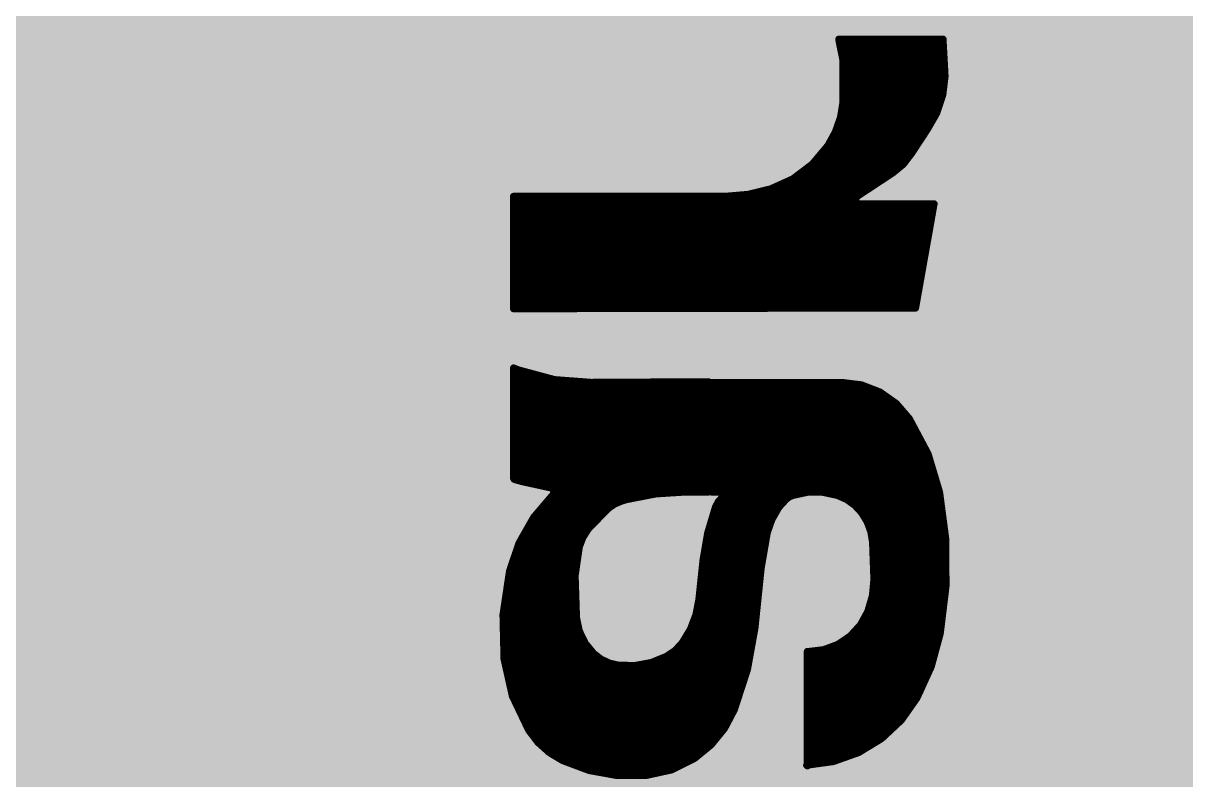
# Model space of a CAD drawing. Extents: x -7.6 to 53.5, y -11.4 to 75.3.
# Drawn here: x 26.7 to 31.002, y 20.777 to 23.576 of the extents above; entities that cross this region are included whole.
import ezdxf

# ---------------------------------------------------------------- set-up
doc = ezdxf.new("R2010")
doc.units = 0
for name, color, linetype in [('1', 12, 'CONTINUOUS'), ('16', 132, 'CONTINUOUS'), ('21', 41, 'CONTINUOUS'), ('22', 40, 'CONTINUOUS'), ('51', 53, 'CONTINUOUS')]:
    doc.layers.add(name, color=color, linetype=linetype)

msp = doc.modelspace()

# ---------------------------------------------------------------- linework, layer by layer
at = {"layer": '1', "const_width": 0.254}
for points in [[(12.446, 21.463), (33.528, 21.463)], [(7.493, 20.701), (33.274, 20.701)]]:
    msp.add_lwpolyline(points, dxfattribs=at)
at = {"layer": '16', "const_width": 11.43}
msp.add_lwpolyline([(26.67, 12.7), (26.67, 32.004)], dxfattribs=at)
at = {"layer": '21', "const_width": 0.2032}
for points in [[(27.92, 18.78), (27.92, 22.88)], [(27.92, 22.88), (35.82, 22.88)]]:
    msp.add_lwpolyline(points, dxfattribs=at)
at = {"layer": '21'}
for points, const_width in [([(27.9708, 22.88, 1), (27.8692, 22.88)], 0.1016), ([(27.92, 22.9308, 1), (27.92, 22.8292)], 0.1016), ([(37.87, 18.78, 0.8148), (28.17, 18.78)], 0.2032)]:
    msp.add_lwpolyline(points, format="xyb", dxfattribs=dict(at, const_width=const_width))
at = {"layer": '22', "const_width": 0.0127}
for points in [[(29.718, 23.5243, 1), (29.718, 23.5115)], [(29.7244, 23.5179, 1), (29.7116, 23.5179)], [(29.7116, 23.5153, 1), (29.7244, 23.5153)], [(29.7243, 23.5163, 1), (29.7117, 23.5143)], [(29.7267, 23.5014, 1), (29.7143, 23.4988)], [(29.7142, 23.4991, 1), (29.7268, 23.5011)], [(29.7216, 23.5014, 1), (29.7216, 23.4886)], [(30.1104, 23.5183, 1), (30.0978, 23.5175)], [(30.1041, 23.5115, 1), (30.1041, 23.5243)], [(30.1054, 23.4886, 1), (30.1054, 23.5014)], [(29.7269, 23.476, 1), (29.7269, 23.4632)], [(29.7321, 23.4506, 1), (29.7321, 23.4379)], [(29.7396, 23.4391, 1), (29.7268, 23.4391)], [(30.1068, 23.4632, 1), (30.1068, 23.476)], [(30.1082, 23.4379, 1), (30.1082, 23.4506)], [(29.7332, 23.4252, 1), (29.7332, 23.4124)], [(29.7332, 23.3998, 1), (29.7332, 23.387)], [(29.727, 23.4378, 1), (29.7394, 23.4404)], [(30.1096, 23.4124, 1), (30.1096, 23.4252)], [(30.111, 23.387, 1), (30.111, 23.3998)], [(29.7332, 23.3744, 1), (29.7332, 23.3617)], [(30.118, 23.3799, 1), (30.1054, 23.3815)], [(30.1054, 23.3803, 1), (30.118, 23.3811)], [(30.1102, 23.3617, 1), (30.1102, 23.3744)], [(29.7332, 23.349, 1), (29.7332, 23.3362)], [(29.7332, 23.3236, 1), (29.7332, 23.3108)], [(30.1093, 23.3086, 1), (30.0973, 23.3127)], [(30.1041, 23.3108, 1), (30.1041, 23.3236)], [(30.1071, 23.3362, 1), (30.1071, 23.349)], [(29.7302, 23.2728, 1), (29.7302, 23.26)], [(29.7268, 23.2842, 1), (29.7396, 23.2842)], [(29.7332, 23.2982, 1), (29.7332, 23.2855)], [(29.7395, 23.2831, 1), (29.7269, 23.2853)], [(30.0885, 23.26, 1), (30.0885, 23.2728)], [(30.097, 23.3114, 1), (30.1096, 23.3099)], [(30.097, 23.2855, 1), (30.097, 23.2982)], [(29.7174, 23.229, 1), (29.7299, 23.2269)], [(29.7297, 23.2259, 1), (29.7177, 23.2301)], [(29.7259, 23.2474, 1), (29.7259, 23.2346)], [(30.075, 23.2457, 1), (30.087, 23.2417)], [(30.0865, 23.2405, 1), (30.0755, 23.2469)], [(30.0794, 23.2346, 1), (30.0794, 23.2474)], [(29.7105, 23.1966, 1), (29.7105, 23.1838)], [(29.7194, 23.222, 1), (29.7194, 23.2093)], [(30.0402, 23.1858, 1), (30.0512, 23.1794)], [(30.051, 23.1791, 1), (30.0404, 23.1861)], [(30.0501, 23.1838, 1), (30.0501, 23.1966)], [(30.0648, 23.2093, 1), (30.0648, 23.222)], [(29.6858, 23.1458, 1), (29.6858, 23.1331)], [(29.6998, 23.1712, 1), (29.6998, 23.1584)], [(29.6989, 23.1762, 1), (29.7109, 23.172)], [(29.7105, 23.1711, 1), (29.6994, 23.1772)], [(30.0173, 23.1331, 1), (30.0173, 23.1458)], [(30.034, 23.1584, 1), (30.034, 23.1712)], [(29.6688, 23.1204, 1), (29.6688, 23.1076)], [(29.6718, 23.1273, 1), (29.683, 23.1211)], [(29.6823, 23.1201, 1), (29.6725, 23.1283)], [(29.9922, 23.0898, 1), (29.9822, 23.0976)], [(30.0006, 23.1076, 1), (30.0006, 23.1204)], [(29.6148, 23.0596, 1), (29.6245, 23.0514)], [(29.6235, 23.0504, 1), (29.6158, 23.0606)], [(29.6261, 23.0696, 1), (29.6261, 23.0569)], [(29.6475, 23.095, 1), (29.6475, 23.0822)], [(29.952, 23.0581, 1), (29.962, 23.0504)], [(29.961, 23.0494, 1), (29.953, 23.0591)], [(29.9639, 23.0569, 1), (29.9639, 23.0696)], [(29.9819, 23.0972, 1), (29.9925, 23.0902)], [(29.9833, 23.0822, 1), (29.9833, 23.095)], [(29.5629, 23.0188, 1), (29.5629, 23.006)], [(29.5963, 23.0442, 1), (29.5963, 23.0314)], [(29.9032, 23.006, 1), (29.9032, 23.0188)], [(29.9147, 23.0275, 1), (29.9227, 23.0177)], [(29.9222, 23.0173, 1), (29.9152, 23.0279)], [(29.9371, 23.0314, 1), (29.9371, 23.0442)], [(29.4639, 22.9699, 1), (29.4691, 22.9583)], [(29.468, 22.9579, 1), (29.465, 22.9703)], [(29.5169, 22.9934, 1), (29.5169, 22.9807)], [(29.5443, 23.0063, 1), (29.552, 22.9962)], [(29.5508, 22.9955, 1), (29.5456, 23.007)], [(29.8646, 22.9807, 1), (29.8646, 22.9934)], [(28.514, 22.9426, 1), (28.514, 22.9298)], [(28.5204, 22.9362, 1), (28.5077, 22.9362)], [(29.2964, 22.9426, 1), (29.2964, 22.9298)], [(29.2959, 22.9425, 1), (29.2969, 22.9299)], [(29.2964, 22.9298, 1), (29.2964, 22.9426)], [(29.381, 22.9498, 1), (29.384, 22.9375)], [(29.3831, 22.9373, 1), (29.382, 22.95)], [(29.4562, 22.968, 1), (29.4562, 22.9552)], [(29.7805, 22.939, 1), (29.7875, 22.9284)], [(29.79, 22.9317, 1), (29.778, 22.9357)], [(29.7878, 22.9298, 1), (29.7878, 22.9426)], [(29.811, 22.9593, 1), (29.818, 22.9487)], [(29.818, 22.9487, 1), (29.811, 22.9593)], [(29.826, 22.9552, 1), (29.826, 22.968)], [(28.514, 22.8918, 1), (28.514, 22.879)], [(28.514, 22.9172, 1), (28.514, 22.9045)], [(29.7847, 22.9212, 1), (29.7733, 22.9156)], [(29.773, 22.9204, 1), (29.785, 22.9164)], [(29.784, 22.9147, 1), (29.784, 22.9019)], [(29.7783, 22.9055, 1), (29.7897, 22.9111)], [(29.7828, 22.9045, 1), (29.7828, 22.9172)], [(30.0774, 22.9072, 1), (30.0648, 22.9094)], [(30.067, 22.879, 1), (30.067, 22.8918)], [(30.0711, 22.9019, 1), (30.0711, 22.9147)], [(28.514, 22.8664, 1), (28.514, 22.8536)], [(28.514, 22.841, 1), (28.514, 22.8283)], [(30.058, 22.8283, 1), (30.058, 22.841)], [(30.0625, 22.8536, 1), (30.0625, 22.8664)], [(28.514, 22.8156, 1), (28.514, 22.8028)], [(30.0535, 22.8028, 1), (30.0535, 22.8156)], [(28.514, 22.7902, 1), (28.514, 22.7774)], [(28.514, 22.7648, 1), (28.514, 22.7521)], [(30.0445, 22.7521, 1), (30.0445, 22.7648)], [(30.049, 22.7774, 1), (30.049, 22.7902)], [(28.514, 22.7394, 1), (28.514, 22.7266)], [(28.514, 22.714, 1), (28.514, 22.7012)], [(30.0354, 22.7012, 1), (30.0354, 22.714)], [(30.04, 22.7266, 1), (30.04, 22.7394)], [(28.514, 22.6886, 1), (28.514, 22.6759)], [(30.0309, 22.6759, 1), (30.0309, 22.6886)], [(28.514, 22.6632, 1), (28.514, 22.6504)], [(28.514, 22.6378, 1), (28.514, 22.6251)], [(30.0219, 22.6251, 1), (30.0219, 22.6378)], [(30.0264, 22.6504, 1), (30.0264, 22.6632)], [(28.514, 22.587, 1), (28.514, 22.5742)], [(28.514, 22.6124, 1), (28.514, 22.5997)], [(30.0129, 22.5742, 1), (30.0129, 22.587)], [(30.0174, 22.5997, 1), (30.0174, 22.6124)], [(28.514, 22.5616, 1), (28.514, 22.5489)], [(30.0084, 22.5489, 1), (30.0084, 22.5616)], [(28.514, 22.5362, 1), (28.514, 22.5235)], [(28.514, 22.5259, 1), (28.514, 22.5133)], [(28.5077, 22.5196, 1), (28.5204, 22.5196)], [(29.9962, 22.5233, 1), (30.0088, 22.5211)], [(30.0025, 22.5159, 1), (30.0025, 22.5285)], [(30.0038, 22.5235, 1), (30.0038, 22.5362)], [(28.514, 22.2822, 1), (28.514, 22.2694)], [(28.5204, 22.3012, 1), (28.5077, 22.3012)], [(28.5162, 22.3072, 1), (28.5118, 22.2952)], [(28.5361, 22.2997, 1), (28.5327, 22.2875)], [(28.5322, 22.2876, 1), (28.5366, 22.2996)], [(28.6005, 22.2694, 1), (28.6005, 22.2822)], [(28.514, 22.2568, 1), (28.514, 22.2441)], [(28.6661, 22.2646, 1), (28.6651, 22.2519)], [(28.664, 22.2521, 1), (28.6673, 22.2644)], [(28.7684, 22.2441, 1), (28.7684, 22.2568)], [(28.8011, 22.2542, 1), (28.8011, 22.2416)], [(28.8006, 22.2416, 1), (28.8016, 22.2542)], [(29.2418, 22.2504, 1), (29.2291, 22.2504)], [(29.2354, 22.2441, 1), (29.2354, 22.2567)], [(29.2456, 22.2543, 1), (29.2456, 22.2416)], [(29.252, 22.2479, 1), (29.2393, 22.2479)], [(29.729, 22.2542, 1), (29.7274, 22.2416)], [(29.7282, 22.2416, 1), (29.7282, 22.2543)], [(29.804, 22.2447, 1), (29.7994, 22.2329)], [(29.8009, 22.2325, 1), (29.8025, 22.2451)], [(28.514, 22.206, 1), (28.514, 22.1932)], [(28.514, 22.2314, 1), (28.514, 22.2187)], [(29.2354, 22.2187, 1), (29.2354, 22.2314)], [(29.2354, 22.1932, 1), (29.2354, 22.206)], [(29.2456, 22.206, 1), (29.2456, 22.1932)], [(29.2456, 22.2314, 1), (29.2456, 22.2187)], [(29.8374, 22.2187, 1), (29.8374, 22.2314)], [(29.8745, 22.2173, 1), (29.8671, 22.2069)], [(29.8685, 22.2062, 1), (29.8731, 22.218)], [(29.8885, 22.1932, 1), (29.8885, 22.206)], [(28.514, 22.1806, 1), (28.514, 22.1679)], [(28.514, 22.1552, 1), (28.514, 22.1425)], [(29.2354, 22.1679, 1), (29.2354, 22.1806)], [(29.2354, 22.1425, 1), (29.2354, 22.1552)], [(29.2456, 22.1806, 1), (29.2456, 22.1679)], [(29.2456, 22.1552, 1), (29.2456, 22.1425)], [(29.9245, 22.1679, 1), (29.9245, 22.1806)], [(29.9361, 22.1735, 1), (29.9265, 22.1652)], [(29.9276, 22.1642, 1), (29.935, 22.1746)], [(29.949, 22.1425, 1), (29.949, 22.1552)], [(28.514, 22.1298, 1), (28.514, 22.117)], [(29.2354, 22.117, 1), (29.2354, 22.1298)], [(29.2456, 22.1298, 1), (29.2456, 22.117)], [(29.9708, 22.117, 1), (29.9708, 22.1298)], [(29.9852, 22.1162, 1), (29.974, 22.1102)], [(29.9748, 22.1091, 1), (29.9844, 22.1173)], [(28.514, 22.1044, 1), (28.514, 22.0917)], [(28.514, 22.079, 1), (28.514, 22.0663)], [(29.2354, 22.0917, 1), (29.2354, 22.1044)], [(29.2354, 22.0663, 1), (29.2354, 22.079)], [(29.2456, 22.1044, 1), (29.2456, 22.0917)], [(29.2456, 22.079, 1), (29.2456, 22.0663)], [(29.9877, 22.0917, 1), (29.9877, 22.1044)], [(30.0012, 22.0663, 1), (30.0012, 22.079)], [(28.514, 22.0536, 1), (28.514, 22.0408)], [(28.514, 22.0282, 1), (28.514, 22.0155)], [(29.2354, 22.0408, 1), (29.2354, 22.0536)], [(29.2354, 22.0155, 1), (29.2354, 22.0282)], [(29.2456, 22.0536, 1), (29.2456, 22.0408)], [(29.2456, 22.0282, 1), (29.2456, 22.0155)], [(30.0147, 22.0408, 1), (30.0147, 22.0536)], [(30.0282, 22.0155, 1), (30.0282, 22.0282)], [(28.514, 22.0028, 1), (28.514, 21.9901)], [(29.2354, 21.9901, 1), (29.2354, 22.0028)], [(29.2456, 22.0028, 1), (29.2456, 21.9901)], [(30.0417, 21.9901, 1), (30.0417, 22.0028)], [(30.055, 21.9847, 1), (30.0428, 21.981)], [(30.0433, 21.9799, 1), (30.0545, 21.9859)], [(28.514, 21.9774, 1), (28.514, 21.9646)], [(28.514, 21.952, 1), (28.514, 21.9393)], [(29.2354, 21.9646, 1), (29.2354, 21.9774)], [(29.2354, 21.9393, 1), (29.2354, 21.952)], [(29.2456, 21.9774, 1), (29.2456, 21.9646)], [(29.2456, 21.952, 1), (29.2456, 21.9393)], [(30.0525, 21.9646, 1), (30.0525, 21.9774)], [(30.0601, 21.9393, 1), (30.0601, 21.952)], [(28.5073, 21.8937, 1), (28.52, 21.8926)], [(28.5138, 21.9012, 1), (28.5138, 21.8884)], [(28.5193, 21.896, 1), (28.508, 21.8903)], [(28.514, 21.9266, 1), (28.514, 21.9139)], [(28.5203, 21.8968, 1), (28.5077, 21.8978)], [(28.5077, 21.8973, 1), (28.5204, 21.8973)], [(28.5189, 21.8948, 1), (28.5122, 21.884)], [(29.2354, 21.9139, 1), (29.2354, 21.9266)], [(29.2354, 21.8884, 1), (29.2354, 21.9012)], [(29.2456, 21.9012, 1), (29.2456, 21.8884)], [(29.2456, 21.9266, 1), (29.2456, 21.9139)], [(30.0677, 21.9139, 1), (30.0677, 21.9266)], [(30.0754, 21.8884, 1), (30.0754, 21.9012)], [(28.5099, 21.8865, 1), (28.5212, 21.8923)], [(28.5208, 21.8933, 1), (28.5174, 21.8811)], [(28.5158, 21.8818, 1), (28.5224, 21.8926)], [(28.5485, 21.8858, 1), (28.5457, 21.8734)], [(28.5454, 21.8735, 1), (28.5488, 21.8857)], [(28.5935, 21.8758, 1), (28.5935, 21.8631)], [(28.6537, 21.8625, 1), (28.6487, 21.8509)], [(28.6498, 21.8505, 1), (28.6526, 21.8629)], [(28.6619, 21.8584, 1), (28.6524, 21.8499)], [(28.6546, 21.8483, 1), (28.6597, 21.86)], [(28.6675, 21.8511, 1), (28.6554, 21.8475)], [(28.6567, 21.8451, 1), (28.6662, 21.8535)], [(29.2354, 21.8631, 1), (29.2354, 21.8758)], [(29.2456, 21.8758, 1), (29.2456, 21.8631)], [(30.083, 21.8631, 1), (30.083, 21.8758)], [(28.648, 21.825, 1), (28.648, 21.8122)], [(28.6535, 21.8348, 1), (28.6641, 21.8278)], [(28.6636, 21.8272, 1), (28.654, 21.8354)], [(28.6561, 21.8376, 1), (28.6686, 21.8358)], [(28.663, 21.8504, 1), (28.663, 21.8377)], [(28.6696, 21.8422, 1), (28.657, 21.844)], [(28.6677, 21.8332, 1), (28.6571, 21.8402)], [(28.6572, 21.8413, 1), (28.6694, 21.8449)], [(28.9136, 21.8145, 1), (28.9172, 21.8023)], [(28.9179, 21.8026, 1), (28.9129, 21.8142)], [(28.9319, 21.8197, 1), (28.9343, 21.8073)], [(28.9349, 21.8074, 1), (28.9313, 21.8196)], [(28.9595, 21.8122, 1), (28.9595, 21.825)], [(29.0411, 21.8408, 1), (29.0419, 21.8281)], [(29.0427, 21.8282, 1), (29.0402, 21.8407)], [(29.1516, 21.8479, 1), (29.1516, 21.8351)], [(29.152, 21.8352, 1), (29.1512, 21.8478)], [(29.2291, 21.8415, 1), (29.2418, 21.8415)], [(29.2354, 21.8377, 1), (29.2354, 21.8504)], [(29.2354, 21.8351, 1), (29.2354, 21.8479)], [(29.2456, 21.8479, 1), (29.2456, 21.8351)], [(29.2456, 21.8504, 1), (29.2456, 21.8377)], [(29.2393, 21.8415, 1), (29.252, 21.8415)], [(29.2668, 21.8105, 1), (29.2762, 21.802)], [(29.2771, 21.8034, 1), (29.2659, 21.8092)], [(29.2826, 21.825, 1), (29.2826, 21.8122)], [(29.2836, 21.8289, 1), (29.2906, 21.8183)], [(29.2918, 21.8193, 1), (29.2823, 21.8278)], [(29.3129, 21.8415, 1), (29.3001, 21.8415)], [(29.3001, 21.8364, 1), (29.3129, 21.8364)], [(29.31, 21.8311, 1), (29.303, 21.8417)], [(29.3065, 21.8351, 1), (29.3065, 21.8479)], [(29.5214, 21.8213, 1), (29.5286, 21.8109)], [(29.5297, 21.8118, 1), (29.5203, 21.8204)], [(29.5286, 21.8122, 1), (29.5286, 21.825)], [(29.5332, 21.8294, 1), (29.5383, 21.8177)], [(29.5394, 21.8183, 1), (29.5322, 21.8288)], [(29.5465, 21.835, 1), (29.5491, 21.8226)], [(29.5503, 21.823, 1), (29.5453, 21.8346)], [(29.6024, 21.8468, 1), (29.6024, 21.8341)], [(29.6037, 21.8343, 1), (29.6011, 21.8467)], [(29.6596, 21.8467, 1), (29.657, 21.8343)], [(29.6583, 21.8341, 1), (29.6583, 21.8468)], [(29.7155, 21.8346, 1), (29.7103, 21.823)], [(29.7116, 21.8226, 1), (29.7142, 21.835)], [(29.7359, 21.825, 1), (29.7359, 21.8122)], [(29.7503, 21.819, 1), (29.743, 21.8087)], [(29.7441, 21.808, 1), (29.7492, 21.8196)], [(30.0977, 21.8423, 1), (30.0851, 21.8407)], [(30.0853, 21.8397, 1), (30.0975, 21.8433)], [(30.0906, 21.8377, 1), (30.0906, 21.8504)], [(30.0944, 21.8122, 1), (30.0944, 21.825)], [(28.6048, 21.7742, 1), (28.6048, 21.7614)], [(28.6264, 21.7996, 1), (28.6264, 21.7869)], [(28.8523, 21.7614, 1), (28.8523, 21.7742)], [(28.861, 21.7857, 1), (28.8682, 21.7753)], [(28.8692, 21.7761, 1), (28.86, 21.7849)], [(28.8861, 21.8028, 1), (28.8911, 21.7911)], [(28.8832, 21.7869, 1), (28.8832, 21.7996)], [(28.8922, 21.7917, 1), (28.885, 21.8022)], [(29.2555, 21.7742, 1), (29.2555, 21.7614)], [(29.2552, 21.7885, 1), (29.2664, 21.7827)], [(29.2669, 21.7838, 1), (29.2547, 21.7874)], [(29.2647, 21.7996, 1), (29.2647, 21.7869)], [(29.4867, 21.7614, 1), (29.4867, 21.7742)], [(29.4923, 21.7899, 1), (29.5017, 21.7813)], [(29.5025, 21.7824, 1), (29.4915, 21.7888)], [(29.504, 21.7869, 1), (29.504, 21.7996)], [(29.7755, 21.7996, 1), (29.7755, 21.7869)], [(29.7814, 21.7967, 1), (29.772, 21.7881)], [(29.773, 21.7872, 1), (29.7804, 21.7975)], [(29.7995, 21.7742, 1), (29.7995, 21.7614)], [(29.8072, 21.7686, 1), (29.7964, 21.762)], [(29.7971, 21.761, 1), (29.8065, 21.7696)], [(30.0978, 21.7869, 1), (30.0978, 21.7996)], [(30.1011, 21.7614, 1), (30.1011, 21.7742)], [(28.5704, 21.7234, 1), (28.5704, 21.7107)], [(28.5848, 21.7488, 1), (28.5848, 21.736)], [(28.5831, 21.7521, 1), (28.5928, 21.7439)], [(28.5935, 21.7449, 1), (28.5824, 21.7511)], [(28.8032, 21.7107, 1), (28.8032, 21.7234)], [(28.8278, 21.736, 1), (28.8278, 21.7488)], [(29.2403, 21.7234, 1), (29.2403, 21.7107)], [(29.2479, 21.7488, 1), (29.2479, 21.736)], [(29.4627, 21.7107, 1), (29.4627, 21.7234)], [(29.4655, 21.7438, 1), (29.4766, 21.7374)], [(29.477, 21.7385, 1), (29.4651, 21.7427)], [(29.4721, 21.736, 1), (29.4721, 21.7488)], [(29.8158, 21.7488, 1), (29.8158, 21.736)], [(29.8283, 21.7339, 1), (29.8164, 21.7295)], [(29.8169, 21.7284, 1), (29.8278, 21.735)], [(29.8278, 21.7234, 1), (29.8278, 21.7107)], [(30.1045, 21.736, 1), (30.1045, 21.7488)], [(30.1079, 21.7107, 1), (30.1079, 21.7234)], [(28.556, 21.698, 1), (28.556, 21.6852)], [(28.777, 21.6707, 1), (28.7651, 21.6752)], [(28.7829, 21.6852, 1), (28.7829, 21.698)], [(28.7863, 21.7087, 1), (28.7955, 21.6999)], [(28.7963, 21.7009, 1), (28.7855, 21.7077)], [(29.226, 21.691, 1), (29.2381, 21.6874)], [(29.2383, 21.6881, 1), (29.2258, 21.6902)], [(29.2328, 21.698, 1), (29.2328, 21.6852)], [(29.4478, 21.6937, 1), (29.4598, 21.6895)], [(29.4601, 21.6905, 1), (29.4475, 21.6927)], [(29.4538, 21.6852, 1), (29.4538, 21.698)], [(29.8424, 21.6959, 1), (29.8298, 21.6938)], [(29.8366, 21.698, 1), (29.8366, 21.6852)], [(29.8301, 21.6926, 1), (29.842, 21.6971)], [(30.1112, 21.6852, 1), (30.1112, 21.698)], [(28.5299, 21.6472, 1), (28.5299, 21.6345)], [(28.5285, 21.6561, 1), (28.5395, 21.6498)], [(28.54, 21.6509, 1), (28.528, 21.655)], [(28.5415, 21.6726, 1), (28.5415, 21.6598)], [(28.7642, 21.6374, 1), (28.7516, 21.6392)], [(28.752, 21.6406, 1), (28.7638, 21.636)], [(28.7589, 21.6345, 1), (28.7589, 21.6472)], [(28.7657, 21.6764, 1), (28.7764, 21.6696)], [(28.7685, 21.6598, 1), (28.7685, 21.6726)], [(29.2238, 21.6472, 1), (29.2238, 21.6345)], [(29.2281, 21.6726, 1), (29.2281, 21.6598)], [(29.445, 21.6345, 1), (29.445, 21.6472)], [(29.4494, 21.6598, 1), (29.4494, 21.6726)], [(29.8408, 21.6726, 1), (29.8408, 21.6598)], [(29.8488, 21.6562, 1), (29.8362, 21.6558)], [(29.8362, 21.655, 1), (29.8488, 21.657)], [(29.8431, 21.6472, 1), (29.8431, 21.6345)], [(30.1207, 21.6677, 1), (30.108, 21.6676)], [(30.1081, 21.6668, 1), (30.1207, 21.6685)], [(30.1144, 21.6598, 1), (30.1144, 21.6726)], [(30.1145, 21.6345, 1), (30.1145, 21.6472)], [(28.5126, 21.5964, 1), (28.5126, 21.5836)], [(28.5212, 21.6218, 1), (28.5212, 21.609)], [(28.751, 21.5836, 1), (28.751, 21.5964)], [(28.7546, 21.609, 1), (28.7546, 21.6218)], [(29.2151, 21.5964, 1), (29.2151, 21.5836)], [(29.2214, 21.5893, 1), (29.2088, 21.5907)], [(29.2194, 21.6218, 1), (29.2194, 21.609)], [(29.4363, 21.5836, 1), (29.4363, 21.5964)], [(29.4407, 21.609, 1), (29.4407, 21.6218)], [(29.844, 21.6218, 1), (29.844, 21.609)], [(29.8449, 21.5964, 1), (29.8449, 21.5836)], [(30.1146, 21.609, 1), (30.1146, 21.6218)], [(30.1148, 21.5836, 1), (30.1148, 21.5964)], [(28.5051, 21.5485, 1), (28.4925, 21.5503)], [(28.4928, 21.5514, 1), (28.5048, 21.5474)], [(28.504, 21.571, 1), (28.504, 21.5583)], [(28.7473, 21.5583, 1), (28.7473, 21.571)], [(29.2124, 21.571, 1), (29.2124, 21.5583)], [(29.2088, 21.5911, 1), (29.2214, 21.5889)], [(29.4247, 21.5606, 1), (29.4373, 21.5584)], [(29.4373, 21.5588, 1), (29.4247, 21.5602)], [(29.4319, 21.5583, 1), (29.4319, 21.571)], [(29.8458, 21.571, 1), (29.8458, 21.5583)], [(30.1149, 21.5583, 1), (30.1149, 21.571)], [(28.4935, 21.5202, 1), (28.4935, 21.5074)], [(28.4973, 21.5456, 1), (28.4973, 21.5328)], [(28.7489, 21.5318, 1), (28.7363, 21.5314)], [(28.7363, 21.5325, 1), (28.7489, 21.5307)], [(28.7432, 21.5074, 1), (28.7432, 21.5202)], [(28.7437, 21.5328, 1), (28.7437, 21.5456)], [(29.207, 21.5202, 1), (29.207, 21.5074)], [(29.2097, 21.5456, 1), (29.2097, 21.5328)], [(29.4263, 21.5074, 1), (29.4263, 21.5202)], [(29.4289, 21.5328, 1), (29.4289, 21.5456)], [(29.8468, 21.5456, 1), (29.8468, 21.5328)], [(29.847, 21.5202, 1), (29.847, 21.5074)], [(29.8538, 21.5183, 1), (29.8412, 21.5195)], [(29.8412, 21.5187, 1), (29.8538, 21.5191)], [(30.115, 21.5328, 1), (30.115, 21.5456)], [(30.1151, 21.5074, 1), (30.1151, 21.5202)], [(28.4859, 21.4694, 1), (28.4859, 21.4566)], [(28.4897, 21.4948, 1), (28.4897, 21.4821)], [(28.744, 21.4821, 1), (28.744, 21.4948)], [(28.7449, 21.4566, 1), (28.7449, 21.4694)], [(29.2017, 21.4694, 1), (29.2017, 21.4566)], [(29.2044, 21.4948, 1), (29.2044, 21.4821)], [(29.421, 21.4566, 1), (29.421, 21.4694)], [(29.4236, 21.4821, 1), (29.4236, 21.4948)], [(29.848, 21.4563, 1), (29.8359, 21.4599)], [(29.8424, 21.4694, 1), (29.8424, 21.4566)], [(29.8447, 21.4948, 1), (29.8447, 21.4821)], [(30.1215, 21.4915, 1), (30.1089, 21.493)], [(30.1089, 21.4922, 1), (30.1216, 21.4923)], [(30.1116, 21.4566, 1), (30.1116, 21.4694)], [(30.1148, 21.4821, 1), (30.1148, 21.4948)], [(28.4821, 21.444, 1), (28.4821, 21.4312)], [(28.7457, 21.4312, 1), (28.7457, 21.444)], [(29.1983, 21.444, 1), (29.1983, 21.4312)], [(29.1935, 21.4459, 1), (29.2061, 21.4445)], [(29.206, 21.444, 1), (29.1936, 21.4464)], [(29.4184, 21.4312, 1), (29.4184, 21.444)], [(29.8359, 21.444, 1), (29.8359, 21.4312)], [(29.8356, 21.4587, 1), (29.8483, 21.4575)], [(30.1085, 21.4312, 1), (30.1085, 21.444)], [(28.481, 21.3878, 1), (28.4683, 21.3875)], [(28.4747, 21.3932, 1), (28.4747, 21.3804)], [(28.4684, 21.3886, 1), (28.481, 21.3867)], [(28.4783, 21.4186, 1), (28.4783, 21.4059)], [(28.7539, 21.3779, 1), (28.7415, 21.3753)], [(28.7465, 21.4059, 1), (28.7465, 21.4186)], [(28.7474, 21.3804, 1), (28.7474, 21.3932)], [(29.1883, 21.3932, 1), (29.1883, 21.3804)], [(29.1827, 21.3898, 1), (29.1952, 21.3874)], [(29.1949, 21.3863, 1), (29.183, 21.3908)], [(29.1935, 21.4186, 1), (29.1935, 21.4059)], [(29.4131, 21.3804, 1), (29.4131, 21.3932)], [(29.4157, 21.4059, 1), (29.4157, 21.4186)], [(29.8177, 21.3932, 1), (29.8177, 21.3804)], [(29.8186, 21.4013, 1), (29.8308, 21.3977)], [(29.8303, 21.3964, 1), (29.8191, 21.4026)], [(29.8284, 21.4186, 1), (29.8284, 21.4059)], [(30.1023, 21.3804, 1), (30.1023, 21.3932)], [(30.1054, 21.4059, 1), (30.1054, 21.4186)], [(28.4753, 21.3678, 1), (28.4753, 21.355)], [(28.4759, 21.3424, 1), (28.4759, 21.3297)], [(28.7414, 21.3764, 1), (28.754, 21.3768)], [(28.7509, 21.355, 1), (28.7509, 21.3678)], [(28.7563, 21.3297, 1), (28.7563, 21.3424)], [(29.1625, 21.337, 1), (29.1744, 21.3324)], [(29.169, 21.3424, 1), (29.169, 21.3297)], [(29.1739, 21.3314, 1), (29.163, 21.338)], [(29.1786, 21.3678, 1), (29.1786, 21.355)], [(29.4018, 21.3392, 1), (29.4144, 21.3378)], [(29.4143, 21.3374, 1), (29.4019, 21.3396)], [(29.4077, 21.3297, 1), (29.4077, 21.3424)], [(29.4105, 21.355, 1), (29.4105, 21.3678)], [(29.7845, 21.3424, 1), (29.7845, 21.3297)], [(29.7923, 21.3537, 1), (29.8034, 21.3475)], [(29.8025, 21.3463, 1), (29.7931, 21.3549)], [(29.8038, 21.3678, 1), (29.8038, 21.355)], [(30.0961, 21.3297, 1), (30.0961, 21.3424)], [(30.0992, 21.355, 1), (30.0992, 21.3678)], [(28.4765, 21.317, 1), (28.4765, 21.3042)], [(28.4771, 21.2916, 1), (28.4771, 21.2788)], [(28.7637, 21.3307, 1), (28.7523, 21.3251)], [(28.7518, 21.3266, 1), (28.7642, 21.3292)], [(28.7663, 21.3042, 1), (28.7663, 21.317)], [(28.7785, 21.2788, 1), (28.7785, 21.2916)], [(29.1389, 21.2916, 1), (29.1389, 21.2788)], [(29.1436, 21.2809, 1), (29.1342, 21.2895)], [(29.1541, 21.317, 1), (29.1541, 21.3042)], [(29.3985, 21.2788, 1), (29.3985, 21.2916)], [(29.4031, 21.3042, 1), (29.4031, 21.317)], [(29.7243, 21.2916, 1), (29.7243, 21.2788)], [(29.7555, 21.3137, 1), (29.7649, 21.3051)], [(29.7613, 21.317, 1), (29.7613, 21.3042)], [(29.7637, 21.3041, 1), (29.7566, 21.3147)], [(30.0849, 21.2788, 1), (30.0849, 21.2916)], [(30.0876, 21.319, 1), (30.1002, 21.3174)], [(30.1, 21.3165, 1), (30.0878, 21.3199)], [(30.0918, 21.3042, 1), (30.0918, 21.317)], [(28.4777, 21.2662, 1), (28.4777, 21.2535)], [(28.7845, 21.2871, 1), (28.7747, 21.279)], [(28.7739, 21.2803, 1), (28.7853, 21.2858)], [(28.7987, 21.2535, 1), (28.7987, 21.2662)], [(28.8151, 21.2496, 1), (28.8073, 21.2396)], [(28.8063, 21.2406, 1), (28.8161, 21.2486)], [(29.1079, 21.2607, 1), (29.1173, 21.2522)], [(29.1162, 21.2512, 1), (29.109, 21.2617)], [(29.1157, 21.2662, 1), (29.1157, 21.2535)], [(29.1334, 21.2885, 1), (29.1444, 21.2819)], [(29.3939, 21.2535, 1), (29.3939, 21.2662)], [(29.6012, 21.2586, 1), (29.6012, 21.2459)], [(29.6076, 21.2522, 1), (29.5949, 21.2522)], [(29.6055, 21.2585, 1), (29.6069, 21.2459)], [(29.6062, 21.2459, 1), (29.6062, 21.2586)], [(29.6594, 21.2647, 1), (29.6638, 21.2528)], [(29.6644, 21.2662, 1), (29.6644, 21.2535)], [(29.6624, 21.2525, 1), (29.6609, 21.2651)], [(29.7104, 21.2835, 1), (29.7175, 21.2729)], [(29.7161, 21.2723, 1), (29.7117, 21.2842)], [(30.078, 21.2535, 1), (30.078, 21.2662)], [(28.4783, 21.2408, 1), (28.4783, 21.228)], [(28.4847, 21.2256, 1), (28.4723, 21.2228)], [(28.4722, 21.2241, 1), (28.4848, 21.2243)], [(28.4819, 21.2154, 1), (28.4819, 21.2026)], [(28.8245, 21.228, 1), (28.8245, 21.2408)], [(28.8411, 21.2295, 1), (28.8356, 21.218)], [(28.8345, 21.2187, 1), (28.8422, 21.2288)], [(28.8708, 21.2153, 1), (28.8679, 21.2029)], [(28.8666, 21.2034, 1), (28.872, 21.2148)], [(28.8698, 21.2026, 1), (28.8698, 21.2154)], [(28.9028, 21.2077, 1), (28.9026, 21.1951)], [(28.9013, 21.1952, 1), (28.9041, 21.2076)], [(28.9626, 21.2065, 1), (28.965, 21.194)], [(28.9637, 21.1939, 1), (28.9639, 21.2066)], [(29.0108, 21.2154, 1), (29.0108, 21.2026)], [(29.0215, 21.2173, 1), (29.0263, 21.2055)], [(29.025, 21.2052, 1), (29.0227, 21.2177)], [(29.0805, 21.2408, 1), (29.0805, 21.228)], [(29.0769, 21.2396, 1), (29.0841, 21.2292)], [(29.0829, 21.2285, 1), (29.0781, 21.2403)], [(29.3847, 21.2026, 1), (29.3847, 21.2154)], [(29.3893, 21.228, 1), (29.3893, 21.2408)], [(29.6012, 21.2408, 1), (29.6012, 21.228)], [(29.6012, 21.2154, 1), (29.6012, 21.2026)], [(30.0642, 21.2026, 1), (30.0642, 21.2154)], [(30.0711, 21.228, 1), (30.0711, 21.2408)], [(28.4876, 21.19, 1), (28.4876, 21.1773)], [(28.4933, 21.1646, 1), (28.4933, 21.1518)], [(29.3716, 21.1518, 1), (29.3716, 21.1646)], [(29.3741, 21.1859, 1), (29.3866, 21.1837)], [(29.3863, 21.1828, 1), (29.3743, 21.1868)], [(29.3799, 21.1773, 1), (29.3799, 21.19)], [(29.6012, 21.1646, 1), (29.6012, 21.1518)], [(29.6012, 21.19, 1), (29.6012, 21.1773)], [(30.0435, 21.1518, 1), (30.0435, 21.1646)], [(30.0544, 21.197, 1), (30.0666, 21.1937)], [(30.0663, 21.1927, 1), (30.0547, 21.198)], [(30.0551, 21.1773, 1), (30.0551, 21.19)], [(28.499, 21.1392, 1), (28.499, 21.1264)], [(29.3634, 21.1264, 1), (29.3634, 21.1392)], [(29.6012, 21.1392, 1), (29.6012, 21.1264)], [(30.0319, 21.1264, 1), (30.0319, 21.1392)], [(28.5048, 21.1138, 1), (28.5048, 21.1011)], [(28.5151, 21.0897, 1), (28.5036, 21.0843)], [(28.5031, 21.0856, 1), (28.5155, 21.0884)], [(28.5117, 21.0884, 1), (28.5117, 21.0756)], [(29.3468, 21.0756, 1), (29.3468, 21.0884)], [(29.3551, 21.1011, 1), (29.3551, 21.1138)], [(29.6012, 21.0884, 1), (29.6012, 21.0756)], [(29.6012, 21.1138, 1), (29.6012, 21.1011)], [(30.0018, 21.0821, 1), (30.0134, 21.0769)], [(30.0128, 21.0758, 1), (30.0024, 21.0832)], [(30.0087, 21.0756, 1), (30.0087, 21.0884)], [(30.0203, 21.1011, 1), (30.0203, 21.1138)], [(28.5238, 21.063, 1), (28.5238, 21.0502)], [(28.536, 21.0376, 1), (28.536, 21.0249)], [(29.3259, 21.0383, 1), (29.3379, 21.0343)], [(29.3375, 21.0333, 1), (29.3263, 21.0393)], [(29.3292, 21.0249, 1), (29.3292, 21.0376)], [(29.3385, 21.0502, 1), (29.3385, 21.063)], [(29.6012, 21.063, 1), (29.6012, 21.0502)], [(29.6012, 21.0376, 1), (29.6012, 21.0249)], [(29.9737, 21.0249, 1), (29.9737, 21.0376)], [(29.9915, 21.0502, 1), (29.9915, 21.063)], [(28.5481, 21.0122, 1), (28.5481, 20.9994)], [(29.3159, 20.9994, 1), (29.3159, 21.0122)], [(29.6012, 21.0122, 1), (29.6012, 20.9994)], [(29.9449, 21.0014, 1), (29.9553, 20.9941)], [(29.9545, 20.9931, 1), (29.9458, 21.0024)], [(29.9558, 20.9994, 1), (29.9558, 21.0122)], [(28.5602, 20.9868, 1), (28.5602, 20.974)], [(28.575, 20.9639, 1), (28.5648, 20.9563)], [(28.5642, 20.9574, 1), (28.5756, 20.9628)], [(28.5738, 20.9614, 1), (28.5738, 20.9487)], [(29.2858, 20.9487, 1), (29.2858, 20.9614)], [(29.2897, 20.9696, 1), (29.3009, 20.9637)], [(29.3002, 20.9626, 1), (29.2904, 20.9707)], [(29.3025, 20.974, 1), (29.3025, 20.9868)], [(29.6012, 20.9868, 1), (29.6012, 20.974)], [(29.6012, 20.9614, 1), (29.6012, 20.9487)], [(29.9045, 20.9487, 1), (29.9045, 20.9614)], [(29.9316, 20.974, 1), (29.9316, 20.9868)], [(28.5931, 20.936, 1), (28.5931, 20.9232)], [(28.6084, 20.9199, 1), (28.5999, 20.9105)], [(28.5991, 20.9114, 1), (28.6092, 20.9191)], [(28.6164, 20.9106, 1), (28.6164, 20.8978)], [(29.2406, 20.9097, 1), (29.2505, 20.9017)], [(29.2496, 20.9008, 1), (29.2415, 20.9106)], [(29.2437, 20.8978, 1), (29.2437, 20.9106)], [(29.2651, 20.9232, 1), (29.2651, 20.936)], [(29.6012, 20.936, 1), (29.6012, 20.9232)], [(29.6012, 20.9106, 1), (29.6012, 20.8978)], [(29.8358, 20.8978, 1), (29.8358, 20.9106)], [(29.8728, 20.934, 1), (29.8815, 20.9248)], [(29.8805, 20.924, 1), (29.8739, 20.9348)], [(29.8774, 20.9232, 1), (29.8774, 20.936)], [(28.6447, 20.8852, 1), (28.6447, 20.8725)], [(28.6494, 20.8829, 1), (28.6428, 20.8721)], [(28.6419, 20.8728, 1), (28.6503, 20.8822)], [(29.1874, 20.8502, 1), (29.1818, 20.8616)], [(29.2126, 20.8725, 1), (29.2126, 20.8852)], [(29.6012, 20.8852, 1), (29.6012, 20.8725)], [(29.7885, 20.8829, 1), (29.7951, 20.872)], [(29.7939, 20.8715, 1), (29.7897, 20.8834)], [(29.794, 20.8725, 1), (29.794, 20.8852)], [(28.686, 20.8598, 1), (28.686, 20.847)], [(28.6966, 20.8542, 1), (28.6922, 20.8424)], [(28.6911, 20.8429, 1), (28.6977, 20.8537)], [(28.7485, 20.8344, 1), (28.7485, 20.8216)], [(29.0955, 20.8187, 1), (29.1012, 20.8073)], [(29.0997, 20.8068, 1), (29.097, 20.8192)], [(29.1285, 20.8216, 1), (29.1285, 20.8344)], [(29.1806, 20.8608, 1), (29.1886, 20.851)], [(29.1796, 20.847, 1), (29.1796, 20.8598)], [(29.5977, 20.8368, 1), (29.5995, 20.8242)], [(29.603, 20.8351, 1), (29.5942, 20.8259)], [(29.6012, 20.8598, 1), (29.6012, 20.847)], [(29.5949, 20.828, 1), (29.6076, 20.828)], [(29.5968, 20.8234, 1), (29.6056, 20.8326)], [(29.6955, 20.85, 1), (29.6998, 20.838)], [(29.6985, 20.8377, 1), (29.6968, 20.8503)], [(29.7241, 20.847, 1), (29.7241, 20.8598)], [(28.7949, 20.8172, 1), (28.7926, 20.8047)], [(28.7915, 20.805, 1), (28.796, 20.8169)], [(28.8403, 20.809, 1), (28.8403, 20.7963)], [(28.8982, 20.7985, 1), (28.8982, 20.7858)], [(28.8971, 20.7859, 1), (28.8993, 20.7984)], [(29.0029, 20.7986, 1), (29.0057, 20.7862)], [(29.0043, 20.7861, 1), (29.0043, 20.7987)], [(29.0509, 20.7963, 1), (29.0509, 20.809)]]:
    msp.add_lwpolyline(points, format="xyb", dxfattribs=at)
at = {"layer": '22', "const_width": 0.0254}
for points in [[(30.1041, 23.5179), (29.718, 23.5179)], [(29.718, 23.5179), (29.718, 23.5153)], [(29.718, 23.5153), (29.7205, 23.5001)], [(29.7205, 23.5001), (29.7332, 23.4391)], [(29.7216, 23.495), (30.1054, 23.495)], [(30.1117, 23.3807), (30.1041, 23.5179)], [(29.7269, 23.4696), (30.1068, 23.4696)], [(29.7321, 23.4442), (30.1082, 23.4442)], [(29.7332, 23.4391), (29.7332, 23.2842)], [(29.7332, 23.4188), (30.1096, 23.4188)], [(29.7332, 23.3934), (30.111, 23.3934)], [(29.7332, 23.368), (30.1102, 23.368)], [(30.1033, 23.3106), (30.1117, 23.3807)], [(29.7332, 23.3426), (30.1071, 23.3426)], [(29.7332, 23.3172), (30.1041, 23.3172)], [(30.081, 23.2437), (30.1033, 23.3106)], [(29.7332, 23.2842), (29.7237, 23.228)], [(29.7302, 23.2664), (30.0885, 23.2664)], [(29.7332, 23.2918), (30.097, 23.2918)], [(29.7237, 23.228), (29.7049, 23.1741)], [(29.7259, 23.241), (30.0794, 23.241)], [(30.0457, 23.1826), (30.081, 23.2437)], [(29.7105, 23.1902), (30.0501, 23.1902)], [(29.7194, 23.2156), (30.0648, 23.2156)], [(29.9872, 23.0937), (30.0457, 23.1826)], [(29.7049, 23.1741), (29.6774, 23.1242)], [(29.6858, 23.1394), (30.0173, 23.1394)], [(29.6998, 23.1648), (30.034, 23.1648)], [(29.6774, 23.1242), (29.6197, 23.0555)], [(29.6688, 23.114), (30.0006, 23.114)], [(29.957, 23.0542), (29.9872, 23.0937)], [(29.6197, 23.0555), (29.5482, 23.0012)], [(29.6261, 23.0632), (29.9639, 23.0632)], [(29.6475, 23.0886), (29.9833, 23.0886)], [(29.9187, 23.0226), (29.957, 23.0542)], [(29.5629, 23.0124), (29.9032, 23.0124)], [(29.5963, 23.0378), (29.9371, 23.0378)], [(29.8145, 22.954), (29.9187, 23.0226)], [(29.4665, 22.9641), (29.3825, 22.9436)], [(29.5482, 23.0012), (29.4665, 22.9641)], [(29.5169, 22.987), (29.8646, 22.987)], [(29.2964, 22.9362), (28.514, 22.9362)], [(28.514, 22.9362), (28.514, 22.5196)], [(29.3825, 22.9436), (29.2964, 22.9362)], [(29.2964, 22.9362), (29.7878, 22.9362)], [(29.4562, 22.9616), (29.826, 22.9616)], [(29.779, 22.9184), (29.784, 22.9337)], [(29.784, 22.9337), (29.8145, 22.954)], [(28.514, 22.9108), (29.7828, 22.9108)], [(28.514, 22.8854), (30.067, 22.8854)], [(29.784, 22.9083), (29.779, 22.9184)], [(30.0711, 22.9083), (29.784, 22.9083)], [(30.0025, 22.5222), (30.0711, 22.9083)], [(28.514, 22.86), (30.0625, 22.86)], [(28.514, 22.8346), (30.058, 22.8346)], [(28.514, 22.8092), (30.0535, 22.8092)], [(28.514, 22.7838), (30.049, 22.7838)], [(28.514, 22.7584), (30.0445, 22.7584)], [(28.514, 22.733), (30.04, 22.733)], [(28.514, 22.7076), (30.0354, 22.7076)], [(28.514, 22.6822), (30.0309, 22.6822)], [(28.514, 22.6568), (30.0264, 22.6568)], [(28.514, 22.6314), (30.0219, 22.6314)], [(28.514, 22.606), (30.0174, 22.606)], [(28.514, 22.5806), (30.0129, 22.5806)], [(28.514, 22.5552), (30.0084, 22.5552)], [(28.514, 22.5298), (30.0038, 22.5298)], [(28.514, 22.5196), (30.0025, 22.5222)], [(28.514, 21.8973), (28.514, 22.3012)], [(28.514, 22.3012), (28.5344, 22.2936)], [(28.514, 22.2758), (28.6005, 22.2758)], [(28.5344, 22.2936), (28.6656, 22.2582)], [(28.514, 22.2504), (28.7684, 22.2504)], [(28.6656, 22.2582), (28.8011, 22.2479)], [(28.8011, 22.2479), (29.2354, 22.2504)], [(29.2354, 22.2504), (29.2354, 21.8415)], [(29.2456, 21.8415), (29.2456, 22.2479)], [(29.2456, 22.2479), (29.7282, 22.2479)], [(29.7282, 22.2479), (29.8017, 22.2388)], [(29.8017, 22.2388), (29.8708, 22.2121)], [(28.514, 22.225), (29.2354, 22.225)], [(28.514, 22.1996), (29.2354, 22.1996)], [(29.2456, 22.225), (29.8374, 22.225)], [(29.2456, 22.1996), (29.8885, 22.1996)], [(29.8708, 22.2121), (29.9313, 22.1694)], [(28.514, 22.1742), (29.2354, 22.1742)], [(28.514, 22.1488), (29.2354, 22.1488)], [(29.2456, 22.1742), (29.9245, 22.1742)], [(29.2456, 22.1488), (29.949, 22.1488)], [(29.9313, 22.1694), (29.9796, 22.1132)], [(28.514, 22.1234), (29.2354, 22.1234)], [(29.2456, 22.1234), (29.9708, 22.1234)], [(29.9796, 22.1132), (30.0489, 21.9829)], [(28.514, 22.098), (29.2354, 22.098)], [(28.514, 22.0726), (29.2354, 22.0726)], [(29.2456, 22.098), (29.9877, 22.098)], [(29.2456, 22.0726), (30.0012, 22.0726)], [(28.514, 22.0472), (29.2354, 22.0472)], [(28.514, 22.0218), (29.2354, 22.0218)], [(29.2456, 22.0472), (30.0147, 22.0472)], [(29.2456, 22.0218), (30.0282, 22.0218)], [(28.514, 21.9964), (29.2354, 21.9964)], [(29.2456, 21.9964), (30.0417, 21.9964)], [(30.0489, 21.9829), (30.0914, 21.8415)], [(28.514, 21.971), (29.2354, 21.971)], [(28.514, 21.9456), (29.2354, 21.9456)], [(29.2456, 21.971), (30.0525, 21.971)], [(29.2456, 21.9456), (30.0601, 21.9456)], [(28.5137, 21.8931), (28.514, 21.8973)], [(28.5155, 21.8894), (28.5137, 21.8931)], [(28.5138, 21.8948), (29.2354, 21.8948)], [(28.514, 21.9202), (29.2354, 21.9202)], [(28.5191, 21.8872), (28.5155, 21.8894)], [(29.2456, 21.9202), (30.0677, 21.9202)], [(29.2456, 21.8948), (30.0754, 21.8948)], [(28.5471, 21.8796), (28.5191, 21.8872)], [(28.6512, 21.8567), (28.5471, 21.8796)], [(28.5935, 21.8694), (29.2354, 21.8694)], [(28.6571, 21.8541), (28.6512, 21.8567)], [(28.6614, 21.8493), (28.6571, 21.8541)], [(28.6633, 21.8431), (28.6614, 21.8493)], [(29.2456, 21.8694), (30.083, 21.8694)], [(28.588, 21.748), (28.6588, 21.8313)], [(28.648, 21.8186), (28.9595, 21.8186)], [(28.6588, 21.8313), (28.6624, 21.8367)], [(28.6624, 21.8367), (28.6633, 21.8431)], [(28.663, 21.844), (29.2354, 21.844)], [(28.9154, 21.8084), (28.8886, 21.7969)], [(28.9331, 21.8135), (28.9154, 21.8084)], [(29.0415, 21.8345), (28.9331, 21.8135)], [(29.1516, 21.8415), (29.0415, 21.8345)], [(29.2354, 21.8415), (29.1516, 21.8415)], [(29.2456, 21.844), (30.0906, 21.844)], [(29.3065, 21.8415), (29.2456, 21.8415)], [(29.2608, 21.7856), (29.2715, 21.8063)], [(29.2715, 21.8063), (29.2871, 21.8236)], [(29.2826, 21.8186), (29.5286, 21.8186)], [(29.2871, 21.8236), (29.3065, 21.8364)], [(29.3065, 21.8364), (29.3065, 21.8415)], [(29.525, 21.8161), (29.497, 21.7856)], [(29.5358, 21.8235), (29.525, 21.8161)], [(29.5478, 21.8288), (29.5358, 21.8235)], [(29.6024, 21.8405), (29.5478, 21.8288)], [(29.6583, 21.8405), (29.6024, 21.8405)], [(29.7129, 21.8288), (29.6583, 21.8405)], [(29.7467, 21.8138), (29.7129, 21.8288)], [(29.7359, 21.8186), (30.0944, 21.8186)], [(29.7767, 21.7924), (29.7467, 21.8138)], [(30.0914, 21.8415), (30.1144, 21.6676)], [(28.6048, 21.7678), (28.8523, 21.7678)], [(28.6264, 21.7932), (28.8832, 21.7932)], [(28.8646, 21.7805), (28.7909, 21.7043)], [(28.8886, 21.7969), (28.8646, 21.7805)], [(29.232, 21.6892), (29.2608, 21.7856)], [(29.2555, 21.7678), (29.4867, 21.7678)], [(29.2647, 21.7932), (29.504, 21.7932)], [(29.497, 21.7856), (29.4711, 21.7406)], [(29.7755, 21.7932), (30.0978, 21.7932)], [(29.8018, 21.7653), (29.7767, 21.7924)], [(29.7995, 21.7678), (30.1011, 21.7678)], [(29.8224, 21.7317), (29.8018, 21.7653)], [(28.534, 21.6529), (28.588, 21.748)], [(28.5704, 21.717), (28.8032, 21.717)], [(28.5848, 21.7424), (28.8278, 21.7424)], [(29.2403, 21.717), (29.4627, 21.717)], [(29.2479, 21.7424), (29.4721, 21.7424)], [(29.4711, 21.7406), (29.4538, 21.6916)], [(29.8158, 21.7424), (30.1045, 21.7424)], [(29.8361, 21.6948), (29.8224, 21.7317)], [(29.8278, 21.717), (30.1079, 21.717)], [(28.556, 21.6916), (28.7829, 21.6916)], [(28.7711, 21.673), (28.7579, 21.6383)], [(28.7909, 21.7043), (28.7711, 21.673)], [(29.2151, 21.59), (29.232, 21.6892)], [(29.2328, 21.6916), (29.4538, 21.6916)], [(29.4538, 21.6916), (29.431, 21.5595)], [(29.8425, 21.656), (29.8361, 21.6948)], [(29.8366, 21.6916), (30.1112, 21.6916)], [(28.4988, 21.5494), (28.534, 21.6529)], [(28.5299, 21.6408), (28.7589, 21.6408)], [(28.5415, 21.6662), (28.7685, 21.6662)], [(28.7579, 21.6383), (28.7426, 21.5316)], [(29.2238, 21.6408), (29.445, 21.6408)], [(29.2281, 21.6662), (29.4494, 21.6662)], [(29.8408, 21.6662), (30.1144, 21.6662)], [(29.8475, 21.5189), (29.8425, 21.656)], [(29.8431, 21.6408), (30.1145, 21.6408)], [(30.1144, 21.6676), (30.1152, 21.4923)], [(28.5126, 21.59), (28.751, 21.59)], [(28.5212, 21.6154), (28.7546, 21.6154)], [(29.1998, 21.4452), (29.2151, 21.59)], [(29.2151, 21.59), (29.4363, 21.59)], [(29.2194, 21.6154), (29.4407, 21.6154)], [(29.844, 21.6154), (30.1146, 21.6154)], [(29.8449, 21.59), (30.1148, 21.59)], [(28.4747, 21.3877), (28.4988, 21.5494)], [(28.504, 21.5646), (28.7473, 21.5646)], [(29.2124, 21.5646), (29.4319, 21.5646)], [(29.431, 21.5595), (29.4081, 21.3385)], [(29.8458, 21.5646), (30.1149, 21.5646)], [(28.4935, 21.5138), (28.7432, 21.5138)], [(28.4973, 21.5392), (28.7437, 21.5392)], [(28.7426, 21.5316), (28.7477, 21.3766)], [(29.207, 21.5138), (29.4263, 21.5138)], [(29.2097, 21.5392), (29.4289, 21.5392)], [(29.842, 21.4581), (29.8475, 21.5189)], [(29.8468, 21.5392), (30.115, 21.5392)], [(29.847, 21.5138), (30.1151, 21.5138)], [(28.4859, 21.463), (28.7449, 21.463)], [(28.4897, 21.4884), (28.744, 21.4884)], [(29.2017, 21.463), (29.421, 21.463)], [(29.2044, 21.4884), (29.4236, 21.4884)], [(29.8247, 21.3995), (29.842, 21.4581)], [(29.8424, 21.463), (30.1116, 21.463)], [(29.8447, 21.4884), (30.1148, 21.4884)], [(30.1152, 21.4923), (30.0939, 21.3182)], [(28.4821, 21.4376), (28.7457, 21.4376)], [(29.189, 21.3886), (29.1998, 21.4452)], [(29.1983, 21.4376), (29.4184, 21.4376)], [(29.8359, 21.4376), (30.1085, 21.4376)], [(28.4785, 21.2242), (28.4747, 21.3877)], [(28.4747, 21.3868), (28.7474, 21.3868)], [(28.4783, 21.4122), (28.7465, 21.4122)], [(28.7477, 21.3766), (28.758, 21.3279)], [(29.1685, 21.3347), (29.189, 21.3886)], [(29.1883, 21.3868), (29.4131, 21.3868)], [(29.1935, 21.4122), (29.4157, 21.4122)], [(29.7978, 21.3506), (29.8247, 21.3995)], [(29.8177, 21.3868), (30.1023, 21.3868)], [(29.8284, 21.4122), (30.1054, 21.4122)], [(28.4753, 21.3614), (28.7509, 21.3614)], [(28.4759, 21.336), (28.7563, 21.336)], [(29.1389, 21.2852), (29.1685, 21.3347)], [(29.169, 21.336), (29.4077, 21.336)], [(29.1786, 21.3614), (29.4105, 21.3614)], [(29.4081, 21.3385), (29.3803, 21.1848)], [(29.7602, 21.3094), (29.7978, 21.3506)], [(29.7845, 21.336), (30.0961, 21.336)], [(29.8038, 21.3614), (30.0992, 21.3614)], [(28.4765, 21.3106), (28.7663, 21.3106)], [(28.4771, 21.2852), (28.7785, 21.2852)], [(28.758, 21.3279), (28.7796, 21.283)], [(29.1126, 21.2564), (29.1389, 21.2852)], [(29.1389, 21.2852), (29.3985, 21.2852)], [(29.1541, 21.3106), (29.4031, 21.3106)], [(29.7139, 21.2782), (29.7602, 21.3094)], [(29.7243, 21.2852), (30.0849, 21.2852)], [(29.7613, 21.3106), (30.0918, 21.3106)], [(30.0939, 21.3182), (30.0605, 21.1953)], [(28.4777, 21.2598), (28.7987, 21.2598)], [(28.7796, 21.283), (28.8112, 21.2446)], [(28.8112, 21.2446), (28.8384, 21.2237)], [(29.0805, 21.2344), (29.1126, 21.2564)], [(29.1157, 21.2598), (29.3939, 21.2598)], [(29.6012, 20.828), (29.6012, 21.2522)], [(29.6012, 21.2522), (29.6062, 21.2522)], [(29.6062, 21.2522), (29.6616, 21.2588)], [(29.6616, 21.2588), (29.7139, 21.2782)], [(29.6644, 21.2598), (30.078, 21.2598)], [(28.4783, 21.2344), (28.8245, 21.2344)], [(28.5093, 21.087), (28.4785, 21.2242)], [(28.4819, 21.209), (28.8698, 21.209)], [(28.8384, 21.2237), (28.8693, 21.2091)], [(28.8693, 21.2091), (28.9027, 21.2014)], [(28.9027, 21.2014), (28.9638, 21.2003)], [(28.9638, 21.2003), (29.0239, 21.2114)], [(29.0108, 21.209), (29.3847, 21.209)], [(29.0239, 21.2114), (29.0805, 21.2344)], [(29.0805, 21.2344), (29.3893, 21.2344)], [(29.6012, 21.2344), (30.0711, 21.2344)], [(29.6012, 21.209), (30.0642, 21.209)], [(28.4876, 21.1836), (29.3799, 21.1836)], [(28.4933, 21.1582), (29.3716, 21.1582)], [(29.3803, 21.1848), (29.3319, 21.0363)], [(29.6012, 21.1836), (30.0551, 21.1836)], [(29.6012, 21.1582), (30.0435, 21.1582)], [(30.0605, 21.1953), (30.0076, 21.0795)], [(28.499, 21.1328), (29.3634, 21.1328)], [(29.6012, 21.1328), (30.0319, 21.1328)], [(28.5048, 21.1074), (29.3551, 21.1074)], [(28.5699, 20.9601), (28.5093, 21.087)], [(28.5117, 21.082), (29.3468, 21.082)], [(29.6012, 21.1074), (30.0203, 21.1074)], [(29.6012, 21.082), (30.0087, 21.082)], [(30.0076, 21.0795), (29.9501, 20.9977)], [(28.5238, 21.0566), (29.3385, 21.0566)], [(28.536, 21.0312), (29.3292, 21.0312)], [(29.3319, 21.0363), (29.2953, 20.9666)], [(29.6012, 21.0566), (29.9915, 21.0566)], [(29.6012, 21.0312), (29.9737, 21.0312)], [(28.5481, 21.0058), (29.3159, 21.0058)], [(29.6012, 21.0058), (29.9558, 21.0058)], [(29.9501, 20.9977), (29.8772, 20.9294)], [(28.5602, 20.9804), (29.3025, 20.9804)], [(28.6041, 20.9152), (28.5699, 20.9601)], [(28.5738, 20.955), (29.2858, 20.955)], [(29.2953, 20.9666), (29.2455, 20.9057)], [(29.6012, 20.9804), (29.9316, 20.9804)], [(29.6012, 20.955), (29.9045, 20.955)], [(28.5931, 20.9296), (29.2651, 20.9296)], [(28.6461, 20.8775), (28.6041, 20.9152)], [(28.6164, 20.9042), (29.2437, 20.9042)], [(29.2455, 20.9057), (29.1846, 20.8559)], [(29.6012, 20.9296), (29.8774, 20.9296)], [(29.6012, 20.9042), (29.8358, 20.9042)], [(29.8772, 20.9294), (29.7918, 20.8774)], [(28.6447, 20.8788), (29.2126, 20.8788)], [(28.6944, 20.8483), (28.6461, 20.8775)], [(29.1846, 20.8559), (29.0984, 20.813)], [(29.6012, 20.8788), (29.794, 20.8788)], [(29.7918, 20.8774), (29.6976, 20.844)], [(28.686, 20.8534), (29.1796, 20.8534)], [(28.7937, 20.811), (28.6944, 20.8483)], [(28.7485, 20.828), (29.1285, 20.828)], [(29.0984, 20.813), (29.0043, 20.7924)], [(29.6976, 20.844), (29.5986, 20.8305)], [(29.5986, 20.8305), (29.6012, 20.828)], [(29.6012, 20.8534), (29.7241, 20.8534)], [(28.8982, 20.7921), (28.7937, 20.811)], [(28.8403, 20.8026), (29.0509, 20.8026)], [(29.0043, 20.7924), (28.8982, 20.7921)]]:
    msp.add_lwpolyline(points, dxfattribs=at)
at = {"layer": '51', "const_width": 0.1016}
for points in [[(27.92, 22.88), (35.82, 22.88)], [(27.92, 12.68), (27.92, 22.88)], [(29.77, 21.48), (29.77, 14.13)], [(29.72, 21.38), (28.97, 20.53)], [(29.72, 21.33), (29.72, 21.38)], [(29.6812, 21.336), (29.72, 21.336)], [(29.72, 14.18), (29.72, 21.33)], [(29.5915, 21.2344), (29.72, 21.2344)], [(29.5019, 21.1328), (29.72, 21.1328)], [(29.4122, 21.0312), (29.72, 21.0312)], [(29.3226, 20.9296), (29.72, 20.9296)], [(29.2329, 20.828), (29.72, 20.828)], [(29.1433, 20.7264), (29.72, 20.7264)]]:
    msp.add_lwpolyline(points, dxfattribs=at)
at = {"layer": '51'}
for points, const_width in [([(27.92, 22.9054, 1), (27.92, 22.8546)], 0.0508), ([(27.9454, 22.88, 1), (27.8946, 22.88)], 0.0508), ([(33.02, 12.83, 1), (33.02, 22.73, 1), (33.02, 12.83)], 0.1016), ([(29.7954, 21.48, 1), (29.7446, 21.48)], 0.0508), ([(29.7454, 21.38, 1), (29.6946, 21.38)], 0.0508), ([(29.739, 21.3632, 1), (29.701, 21.3968)], 0.0508), ([(29.6812, 21.3614, 1), (29.6812, 21.3106)], 0.0508), ([(29.72, 21.3106, 1), (29.72, 21.3614)], 0.0508), ([(29.7454, 21.33, 1), (29.6946, 21.33)], 0.0508), ([(29.6946, 21.33, 1), (29.7454, 21.33)], 0.0508), ([(29.5915, 21.2598, 1), (29.5915, 21.209)], 0.0508), ([(29.72, 21.209, 1), (29.72, 21.2598)], 0.0508), ([(29.5019, 21.1582, 1), (29.5019, 21.1074)], 0.0508), ([(29.72, 21.1074, 1), (29.72, 21.1582)], 0.0508), ([(29.4122, 21.0566, 1), (29.4122, 21.0058)], 0.0508), ([(29.72, 21.0058, 1), (29.72, 21.0566)], 0.0508), ([(29.3226, 20.955, 1), (29.3226, 20.9042)], 0.0508), ([(29.72, 20.9042, 1), (29.72, 20.955)], 0.0508), ([(29.2329, 20.8534, 1), (29.2329, 20.8026)], 0.0508), ([(29.72, 20.8026, 1), (29.72, 20.8534)], 0.0508)]:
    msp.add_lwpolyline(points, format="xyb", dxfattribs=dict(at, const_width=const_width))

doc.saveas('drawing.dxf')
